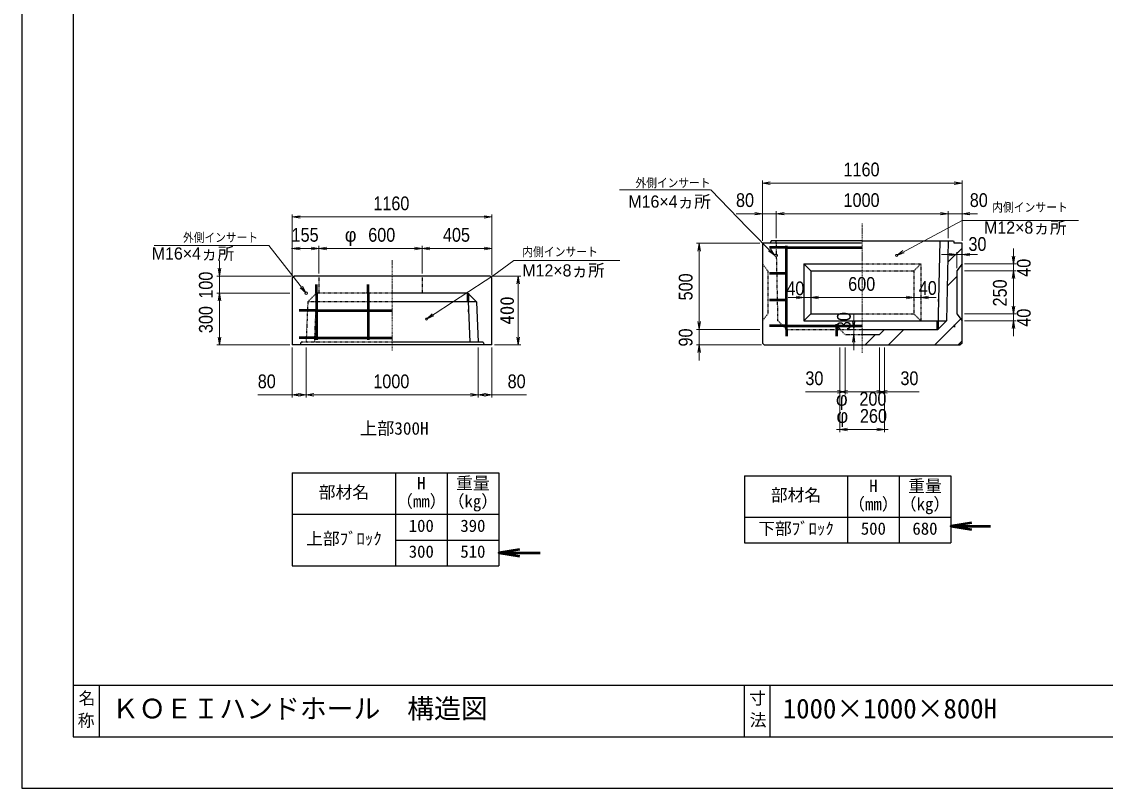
# Model space of a CAD drawing. Units: millimetres, scale not verified. Extents: x -210 to 210, y -148 to 148.
# Drawn here: x -210 to 0, y -148.5 to 0 of the extents above; entities that cross this region are included whole.
import ezdxf
from ezdxf.enums import TextEntityAlignment as Align

# ---------------------------------------------------------------- set-up
doc = ezdxf.new("R2010")
doc.units = ezdxf.units.MM
doc.linetypes.add('USER1', pattern=[12.95, 6.35, -3.175, 0.25, -3.175])
doc.linetypes.add('USER2', pattern=[4.7625, 3.175, -1.5875])
doc.layers.add('0-0', color=7, linetype='Continuous')
for name, color, linetype, lineweight in [('0-1_0', 9, 'Continuous', 25), ('0-2_dims', 2, 'Continuous', 13), ('0-3_pen1実線', 4, 'Continuous', 13), ('0-4_pen2実線', 3, 'Continuous', 13), ('0-5_pen3実線', 7, 'Continuous', 25), ('0-6_pen4実線', 6, 'Continuous', 25), ('0-7_pen1一点', 4, 'USER1', 13), ('0-8_pen2破線', 3, 'USER2', 25), ('0-9_鉄筋１', 7, 'Continuous', 50), ('0-A_鉄筋２', 7, 'Continuous', 50)]:
    doc.layers.add(name, color=color, linetype=linetype, lineweight=lineweight)
doc.styles.add('ＭＳ ゴシック', font='')
doc.styles.add('ＭＳ Ｐゴシック', font='')
doc.styles.get('ＭＳ ゴシック').set_extended_font_data('MS Gothic')
doc.styles.get('ＭＳ Ｐゴシック').set_extended_font_data('MS PGothic')

# ---------------------------------------------------------------- blocks, each defined once
blk = doc.blocks.new('部分図 1')
at = {"layer": '0-1_0'}
blk.add_lwpolyline([(0, 0), (12600, 0), (12600, 8910), (0, 8910)], close=True, dxfattribs=at)
at = {"layer": '0-2_dims'}
for p, q in [((4307, 3182), (4307, 3532.21)), ((5467, 3182), (5467, 3532.21)), ((5467, 3517.21), (4307, 3517.21)), ((4307, 3339.17), (4152.91, 3339.17)), ((4307, 3182), (4307, 3354.17)), ((4307, 3339.17), (4387, 3339.17)), ((4387, 3197), (4387, 3354.17)), ((4387, 3197), (4387, 3354.17)), ((4387, 3339.17), (4477, 3339.17)), ((4387, 3339.17), (5387, 3339.17)), ((5387, 3339.17), (5297, 3339.17)), ((5387, 3197), (5387, 3354.17)), ((5387, 3197), (5387, 3354.17)), ((5387, 3339.17), (5467, 3339.17)), ((5467, 3182), (5467, 3354.17)), ((5467, 3339.17), (5557, 3339.17)), ((1573.43, 2982), (1573.43, 3335.21)), ((2733.43, 3320.21), (1573.43, 3320.21)), ((2733.43, 2982), (2733.43, 3335.21)), ((1573.43, 2982), (1573.43, 3152.26)), ((1728.43, 2992), (1728.43, 3152.26)), ((1728.43, 2992), (1728.43, 3152.26)), ((2328.43, 2992), (2328.43, 3152.26)), ((2328.43, 2992), (2328.43, 3152.26)), ((2733.43, 2982), (2733.43, 3152.26)), ((4292, 3167), (3924, 3167)), ((3939, 2667), (3939, 3167)), ((1573.43, 3137.26), (1569.11, 3137.26)), ((1728.43, 3137.26), (1573.43, 3137.26)), ((1728.43, 3137.26), (1732.74, 3137.26)), ((1728.43, 3137.26), (2328.43, 3137.26)), ((2328.43, 3137.26), (2733.43, 3137.26)), ((5437, 3101.11), (5347, 3101.11)), ((5437, 3022), (5437, 3116.11)), ((5437, 3101.11), (5467, 3101.11)), ((5467, 3062), (5467, 3116.11)), ((5467, 3101.11), (5557, 3101.11)), ((5765.74, 3047), (5765.74, 3137)), ((1149.43, 2977), (1149.43, 3067)), ((5482, 3047), (5780.74, 3047)), ((5765.74, 3007), (5765.74, 3047)), ((1568.43, 2977), (1134.43, 2977)), ((1149.43, 2877), (1149.43, 2977)), ((5482, 3007), (5780.74, 3007)), ((5482, 3007), (5780.74, 3007)), ((5765.74, 3007), (5765.74, 2917)), ((5765.74, 3007), (5765.74, 2757)), ((1558.43, 2877), (1134.43, 2877)), ((1558.43, 2877), (1134.43, 2877)), ((1149.43, 2877), (1149.43, 2577)), ((1149.43, 2877), (1149.43, 2787)), ((4547, 2852), (4457, 2852)), ((4547, 2852), (4547, 2837)), ((4587, 2852), (4547, 2852)), ((4587, 2852), (4587, 2867)), ((4587, 2852), (4587, 2837)), ((4587, 2852), (4677, 2852)), ((4587, 2852), (5187, 2852)), ((5187, 2852), (5097, 2852)), ((5187, 2852), (5187, 2867)), ((5187, 2867), (5187, 2837)), ((5187, 2852), (5227, 2852)), ((5227, 2867), (5227, 2837)), ((5227, 2852), (5317, 2852)), ((5765.74, 2757), (5765.74, 2847)), ((3939, 2667), (3939, 2757)), ((4837, 2667), (4837, 2757)), ((5482, 2757), (5780.74, 2757)), ((5482, 2757), (5780.74, 2757)), ((5482, 2717), (5780.74, 2717)), ((5765.74, 2757), (5765.74, 2717)), ((5765.74, 2717), (5765.74, 2627)), ((4292, 2667), (3924, 2667)), ((4292, 2667), (3924, 2667)), ((3939, 2667), (3939, 2577)), ((4837, 2667), (4822, 2667)), ((4837, 2637), (4837, 2667)), ((4837, 2637), (4822, 2637)), ((4837, 2637), (4837, 2547)), ((1558.43, 2577), (1134.43, 2577)), ((1573.43, 2562), (1573.43, 2271)), ((1653.43, 2562), (1653.43, 2271)), ((1653.43, 2562), (1653.43, 2271)), ((2653.43, 2562), (2653.43, 2271)), ((2653.43, 2562), (2653.43, 2271)), ((2733.43, 2562), (2733.43, 2271)), ((4302, 2577), (3924, 2577)), ((3939, 2577), (3939, 2487)), ((4757, 2562), (4757, 2289)), ((4757, 2562), (4757, 2070)), ((4787, 2562), (4787, 2289)), ((4787, 2562), (4787, 2289)), ((4987, 2562), (4987, 2289)), ((4987, 2562), (4987, 2289)), ((5017, 2562), (5017, 2289)), ((5017, 2562), (5017, 2070)), ((1653.43, 2286), (2653.43, 2286)), ((4787, 2304), (4697, 2304)), ((4787, 2304), (4987, 2304)), ((4987, 2304), (5077, 2304)), ((4757, 2085), (4737, 2085)), ((4757, 2085), (5017, 2085)), ((5017, 2085), (5037, 2085))]:
    blk.add_line(p, q, dxfattribs=at)
at = {"layer": '0-2_dims', "lineweight": 18}
for p, q in [((4004.12, 3477.43), (3475.73, 3477.43)), ((5526.9, 3298.8), (6143.37, 3298.8)), ((1392.57, 3154.91), (771.1, 3154.91)), ((2860.85, 3067.28), (3477.32, 3067.28)), ((2738.43, 2977), (2901.43, 2977)), ((2886.43, 2977), (2886.43, 2577)), ((2748.43, 2577), (2901.43, 2577))]:
    blk.add_line(p, q, dxfattribs=at)
at = {"layer": '0-2_dims', "lineweight": 50}
for p, q in [((5401.61, 1523.5), (5632, 1523.5)), ((2773.43, 1368.4), (3014, 1368.4))]:
    blk.add_line(p, q, dxfattribs=at)
at = {"layer": '0-2_dims'}
for points in [[(4379, 3097), (4218.85, 3257.15), (4006.97, 3477.43)], [(4352, 3524.71), (4307, 3517.21), (4352, 3509.71)], [(5422, 3509.71), (5467, 3517.21), (5422, 3524.71)], [(4262, 3331.67), (4307, 3339.17), (4262, 3346.67)], [(4432, 3346.67), (4387, 3339.17), (4432, 3331.67)], [(4432, 3346.67), (4387, 3339.17), (4432, 3331.67)], [(5342, 3331.67), (5387, 3339.17), (5342, 3346.67)], [(5342, 3331.67), (5387, 3339.17), (5342, 3346.67)], [(5512, 3346.67), (5467, 3339.17), (5512, 3331.67)], [(1618.43, 3327.71), (1573.43, 3320.21), (1618.43, 3312.71)], [(2688.43, 3312.71), (2733.43, 3320.21), (2688.43, 3327.71)], [(5087, 3097), (5467, 3298.8), (5542.45, 3298.8)], [(1653.43, 2877), (1437.57, 3154.91), (1392.57, 3154.91)], [(3946.5, 3122), (3939, 3167), (3931.5, 3122)], [(1618.43, 3144.76), (1573.43, 3137.26), (1618.43, 3129.76)], [(1683.43, 3129.76), (1728.43, 3137.26), (1683.43, 3144.76)], [(1773.43, 3144.76), (1728.43, 3137.26), (1773.43, 3129.76)], [(2283.43, 3129.76), (2328.43, 3137.26), (2283.43, 3144.76)], [(2373.43, 3144.76), (2328.43, 3137.26), (2373.43, 3129.76)], [(2688.43, 3129.76), (2733.43, 3137.26), (2688.43, 3144.76)], [(4341.88, 3123.52), (4379, 3097), (4352.48, 3134.12)], [(5123.23, 3124.73), (5087, 3097), (5130.26, 3111.48)], [(5392, 3093.61), (5437, 3101.11), (5392, 3108.61)], [(5512, 3108.61), (5467, 3101.11), (5512, 3093.61)], [(5758.24, 3092), (5765.74, 3047), (5773.24, 3092)], [(2353.43, 2727), (2744.57, 2982), (2860.85, 3067.28)], [(1141.93, 3022), (1149.43, 2977), (1156.93, 3022)], [(5773.24, 2962), (5765.74, 3007), (5758.24, 2962)], [(5773.24, 2962), (5765.74, 3007), (5758.24, 2962)], [(1619.9, 2907.94), (1653.43, 2877), (1631.75, 2917.14)], [(1156.93, 2832), (1149.43, 2877), (1141.93, 2832)], [(1156.93, 2832), (1149.43, 2877), (1141.93, 2832)], [(4502, 2844.5), (4547, 2852), (4502, 2859.5)], [(4632, 2859.5), (4587, 2852), (4632, 2844.5)], [(4632, 2859.5), (4587, 2852), (4632, 2844.5)], [(5142, 2844.5), (5187, 2852), (5142, 2859.5)], [(5142, 2844.5), (5187, 2852), (5142, 2859.5)], [(5272, 2859.5), (5227, 2852), (5272, 2844.5)], [(5758.24, 2802), (5765.74, 2757), (5773.24, 2802)], [(5758.24, 2802), (5765.74, 2757), (5773.24, 2802)], [(2387.03, 2757.86), (2353.43, 2727), (2395.22, 2745.29)], [(3931.5, 2712), (3939, 2667), (3946.5, 2712)], [(3931.5, 2712), (3939, 2667), (3946.5, 2712)], [(4829.5, 2712), (4837, 2667), (4844.5, 2712)], [(5773.24, 2672), (5765.74, 2717), (5758.24, 2672)], [(1141.93, 2622), (1149.43, 2577), (1156.93, 2622)], [(4844.5, 2592), (4837, 2637), (4829.5, 2592)], [(3946.5, 2532), (3939, 2577), (3931.5, 2532)], [(1653.43, 2286), (1573.43, 2286), (1372.6, 2286)], [(1618.43, 2293.5), (1573.43, 2286), (1618.43, 2278.5)], [(1608.43, 2278.5), (1653.43, 2286), (1608.43, 2293.5)], [(1698.43, 2293.5), (1653.43, 2286), (1698.43, 2278.5)], [(2608.43, 2278.5), (2653.43, 2286), (2608.43, 2293.5)], [(2698.43, 2293.5), (2653.43, 2286), (2698.43, 2278.5)], [(2653.43, 2286), (2733.43, 2286), (2934.25, 2286)], [(2688.43, 2278.5), (2733.43, 2286), (2688.43, 2293.5)], [(4787, 2304), (4757, 2304), (4556.18, 2304)], [(4742, 2296.5), (4787, 2304), (4742, 2311.5)], [(4742, 2296.5), (4787, 2304), (4742, 2311.5)], [(4802, 2311.5), (4757, 2304), (4802, 2296.5)], [(4972, 2296.5), (5017, 2304), (4972, 2311.5)], [(5032, 2311.5), (4987, 2304), (5032, 2296.5)], [(5032, 2311.5), (4987, 2304), (5032, 2296.5)], [(4987, 2304), (5017, 2304), (5217.82, 2304)], [(4802, 2092.5), (4757, 2085), (4802, 2077.5)], [(4972, 2077.5), (5017, 2085), (4972, 2092.5)]]:
    blk.add_lwpolyline(points, dxfattribs=at)
at = {"layer": '0-2_dims', "lineweight": 18}
for points in [[(2893.93, 2932), (2886.43, 2977), (2878.93, 2932)], [(2878.93, 2622), (2886.43, 2577), (2893.93, 2622)]]:
    blk.add_lwpolyline(points, dxfattribs=at)
at = {"layer": '0-2_dims', "lineweight": 50}
for points in [[(5521.61, 1543.5), (5401.61, 1523.5), (5521.61, 1503.5)], [(2893.43, 1388.4), (2773.43, 1368.4), (2893.43, 1348.4)]]:
    blk.add_lwpolyline(points, dxfattribs=at)
at = {"layer": '0-3_pen1実線'}
for p, q in [((5384.3, 3056.57), (5467, 3139.26)), ((5381.34, 2918.9), (5437, 2974.56)), ((5308.85, 2577), (5459.22, 2727.37)), ((5039.44, 2577), (5129.44, 2667)), ((4904.74, 2577), (4964.74, 2637)), ((5443.55, 2577), (5467, 2600.45))]:
    blk.add_line(p, q, dxfattribs=at)
at = {"layer": '0-4_pen2実線'}
for centre, radius in [((4387, 3097), 8), ((5087, 3097), 6), ((1653.43, 2877), 8), ((2353.43, 2727), 6)]:
    blk.add_circle(centre, radius, dxfattribs=at)
at = {"layer": '0-5_pen3実線'}
for p, q in [((4307, 3167), (4307, 2587)), ((4887, 3167), (4307, 3167)), ((4357, 3182), (4352, 3167)), ((5338.08, 3182), (5327, 2667)), ((5387, 3182), (5377, 2717)), ((5417, 3182), (5422, 3167)), ((5467, 3167), (5422, 3167)), ((5467, 3167), (5422, 3167)), ((5467, 2587), (5467, 3167)), ((4547, 3047), (4887, 3047)), ((4547, 3047), (4587, 3007)), ((4547, 3047), (4547, 2717)), ((5467, 3047), (5437, 3007)), ((1573.43, 2967), (1583.43, 2977)), ((1573.43, 2967), (1573.43, 2577)), ((2723.43, 2977), (1583.43, 2977)), ((2733.43, 2967), (2723.43, 2977)), ((2733.43, 2577), (2733.43, 2967)), ((4587, 3007), (4887, 3007)), ((4587, 3007), (4587, 2757)), ((5437, 3007), (5437, 2757)), ((2593.43, 2877), (2153.43, 2877)), ((2593.43, 2877), (2643.43, 2827)), ((2593.43, 2877), (2604.92, 2592)), ((2643.43, 2827), (2153.43, 2827)), ((2643.43, 2827), (2653.43, 2592)), ((4587, 2757), (4547, 2717)), ((4547, 2717), (5377, 2717)), ((4587, 2757), (4887, 2757)), ((5377, 2717), (5327, 2667)), ((5437, 2757), (5467, 2717)), ((4887, 2667), (5327, 2667)), ((4887, 2667), (5327, 2667)), ((4987, 2637), (5017, 2667)), ((2683.43, 2592), (2153.43, 2592)), ((2683.43, 2592), (2688.43, 2577)), ((4307, 2587), (4317, 2577)), ((4887, 2637), (4987, 2637)), ((4887, 2637), (4987, 2637)), ((5467, 2587), (5457, 2577)), ((2733.43, 2577), (1573.43, 2577)), ((4317, 2577), (5457, 2577)), ((2173.43, 1832.38), (2173.43, 1292.38)), ((2473.43, 1832.38), (2473.43, 1292.38)), ((4801.61, 1816), (4801.61, 1426)), ((5101.61, 1816), (5101.61, 1426)), ((1573.43, 1592.38), (2773.43, 1592.38)), ((4201.61, 1576), (5401.61, 1576)), ((2173.43, 1442.38), (2773.43, 1442.38)), ((450, 600), (450, 300)), ((4350, 600), (4350, 300))]:
    blk.add_line(p, q, dxfattribs=at)
for points in [[(4887, 3182), (4357, 3182), (4352, 3167)], [(4887, 3182), (5417, 3182), (5422, 3167)]]:
    blk.add_lwpolyline(points, dxfattribs=at)
at = {"layer": '0-6_pen4実線'}
for p, q in [((1573.43, 1832.38), (2773.43, 1832.38)), ((1573.43, 1832.38), (1573.43, 1292.38)), ((2773.43, 1832.38), (2773.43, 1292.38)), ((4201.61, 1816), (5401.61, 1816)), ((4201.61, 1816), (4201.61, 1426)), ((5401.61, 1816), (5401.61, 1426)), ((4201.61, 1426), (5401.61, 1426)), ((1573.43, 1292.38), (2773.43, 1292.38)), ((300, 600), (12300, 600)), ((4200, 600), (4200, 300))]:
    blk.add_line(p, q, dxfattribs=at)
blk.add_lwpolyline([(300, 300), (12300, 300), (12300, 8610), (300, 8610)], close=True, dxfattribs=at)
at = {"layer": '0-7_pen1一点'}
for p, q in [((4887, 3282), (4887, 2531.58)), ((2153.43, 2544), (2153.43, 3070.67))]:
    blk.add_line(p, q, dxfattribs=at)
at = {"layer": '0-8_pen2破線'}
for p, q in [((4397, 2717), (4387, 3182)), ((4307, 3047), (4337, 3007)), ((4887, 3047), (5227, 3047)), ((5227, 3047), (5187, 3007)), ((5227, 3047), (5227, 2717)), ((1728.43, 2977), (1728.43, 2877)), ((2328.43, 2977), (2328.43, 2877)), ((4337, 3007), (4337, 2757)), ((4887, 3007), (5187, 3007)), ((5187, 3007), (5187, 2757)), ((5437, 3007), (5437, 2757)), ((1663.43, 2827), (1713.43, 2877)), ((1713.43, 2877), (1701.29, 2591.92)), ((2153.43, 2877), (1713.43, 2877)), ((1663.43, 2827), (1653.43, 2592)), ((2153.43, 2827), (1663.43, 2827)), ((4337, 2757), (4307, 2717)), ((4447, 2667), (4397, 2717)), ((4887, 2757), (5187, 2757)), ((5187, 2757), (5227, 2717)), ((4447, 2667), (4887, 2667)), ((4787, 2637), (4757, 2667)), ((1623.43, 2592), (1618.43, 2577)), ((2153.43, 2592), (1623.43, 2592)), ((4787, 2637), (4887, 2637))]:
    blk.add_line(p, q, dxfattribs=at)
at = {"layer": '0-9_鉄筋１'}
for p, q in [((4447, 2667), (4447, 3152)), ((4447, 3142), (4887, 3142)), ((1713.43, 2877), (1713.43, 2607)), ((2013.43, 2877), (2013.43, 2607)), ((2593.43, 2877), (2593.43, 2827)), ((1713.43, 2777), (2153.43, 2777)), ((5327, 2667), (5327, 2717)), ((4447, 2687), (4887, 2687)), ((4737, 2697), (4737, 2667)), ((1713.43, 2617), (2153.43, 2617))]:
    blk.add_line(p, q, dxfattribs=at)
at = {"layer": '0-A_鉄筋２'}
for p, q in [((4447, 3142), (4347, 3142)), ((4447, 2992), (4347, 2992)), ((1713.43, 2877), (1713.43, 2927)), ((2013.43, 2877), (2013.43, 2927)), ((4447, 2837), (4347, 2837)), ((5327, 2837), (5330.66, 2837)), ((1713.43, 2777), (1613.43, 2777)), ((2593.43, 2777), (2597.46, 2777)), ((4447, 2687), (4347, 2687)), ((4447, 2667), (4447, 2627)), ((4737, 2667), (4737, 2627)), ((5327, 2687), (5327.43, 2687)), ((5418.85, 2687), (5427, 2687)), ((1713.43, 2617), (1613.43, 2617))]:
    blk.add_line(p, q, dxfattribs=at)
at = {"layer": '0-2_dims', "color": 7, "style": 'ＭＳ Ｐゴシック', "width": 0.9}
for s, height, p in [('1160', 79.98, (4777.91, 3532.21)), ('外側インサート', 50.68, (3568.8, 3477.43)), ('1160', 79.98, (2044.33, 3335.21)), ('80', 79.98, (4152.91, 3354.17)), ('1000', 79.98, (4777.91, 3354.17)), ('80', 79.98, (5512, 3354.17)), ('内側インサート', 51.2, (5641.74, 3335.21)), ('外側インサート', 50.68, (938.28, 3160.19)), ('155', 79.98, (1569.11, 3152.26)), ('600', 79.98, (2014.79, 3152.26)), ('405', 79.98, (2449.11, 3152.26)), ('内側インサート', 51.2, (2910.14, 3076.46)), ('30', 79.98, (5504.24, 3099.07)), ('600', 79.98, (4805.18, 2867)), ('40', 79.98, (4445.45, 2841.45)), ('40', 79.98, (5215.45, 2843.45)), ('80', 79.98, (1372.6, 2301)), ('1000', 79.98, (2044.33, 2301)), ('80', 79.98, (2825.16, 2301)), ('30', 79.98, (4556.18, 2319)), ('30', 79.98, (5108.73, 2319)), ('200', 79.98, (4870.36, 2199.45)), ('260', 79.98, (4873.36, 2100))]:
    blk.add_text(s, height=height, dxfattribs=at).set_placement(p, align=Align.BOTTOM_LEFT)
at = {"layer": '0-2_dims', "color": 7, "style": 'ＭＳ Ｐゴシック'}
for s, height, p in [('M16×4ヵ所', 70.81, (3527.03, 3353)), ('M12×8ヵ所', 70.81, (5595.17, 3202.21)), ('φ', 79.98, (1878.43, 3152.26)), ('M16×4ヵ所', 70.81, (756.48, 3051.47)), ('M12×8ヵ所', 70.81, (2910.57, 2953)), ('φ', 79.98, (4734, 2199.45)), ('φ', 79.98, (4737, 2100))]:
    blk.add_text(s, height=height, dxfattribs=at).set_placement(p, align=Align.BOTTOM_LEFT)
at = {"layer": '0-2_dims', "color": 7, "style": 'ＭＳ Ｐゴシック', "width": 0.9}
for s, p in [('40', (5889.83, 2972.45)), ('100', (1134.43, 2845.18)), ('500', (3924, 2835.18)), ('250', (5750.74, 2800.18)), ('300', (1134.43, 2645.18)), ('40', (5889.83, 2682.45)), ('30', (4843.93, 2662.45)), ('90', (3924, 2567.45))]:
    blk.add_text(s, height=79.98, rotation=90, dxfattribs=at).set_placement(p, align=Align.BOTTOM_LEFT)
at = {"layer": '0-2_dims', "color": 7, "style": 'ＭＳ ゴシック'}
blk.add_text('400', height=80.65, rotation=90, dxfattribs=at).set_placement((2885.93, 2694.5), align=Align.BOTTOM_LEFT)
at = {"layer": '0-5_pen3実線', "style": 'ＭＳ ゴシック'}
for s, height, p in [('上部300H', 73.31, (1966.43, 2033)), ('部材名', 71.47, (1727.2, 1663.64)), ('H', 71.47, (2299.05, 1716.13)), ('重量', 71.47, (2525.95, 1716.14)), ('H', 71.47, (4927.24, 1699.75)), ('重量', 71.47, (5154.13, 1699.76)), ('（mm）', 71.49, (2177.16, 1611.12)), ('（kg）', 71.49, (2477.16, 1611.12)), ('部材名', 71.47, (4355.39, 1647.26)), ('（mm）', 71.49, (4805.35, 1594.74)), ('（kg）', 71.49, (5105.35, 1594.74)), ('100', 71.47, (2250.31, 1468.64)), ('390', 71.44, (2550.34, 1468.66)), ('下部ﾌﾞﾛｯｸ', 71.48, (4282.25, 1452.25)), ('500', 71.47, (4878.5, 1452.26)), ('680', 71.48, (5178.49, 1452.25)), ('上部ﾌﾞﾛｯｸ', 71.48, (1654.07, 1393.63)), ('300', 71.47, (2250.32, 1318.64)), ('510', 71.44, (2550.34, 1318.66)), ('名', 71.47, (330.86, 466.05)), ('寸', 71.38, (4229.1, 466.63)), ('ＫＯＥＩハンドホール\u3000構造図', 114.4, (525, 372)), ('1000×1000×800H', 114.4, (4425, 372.01)), ('法', 71.44, (4232.55, 339.37)), ('称', 71.43, (325.72, 337.31))]:
    blk.add_text(s, height=height, dxfattribs=at).set_placement(p, align=Align.BOTTOM_LEFT)

msp = doc.modelspace()

# ---------------------------------------------------------------- block references
at = {"layer": '0-0', "xscale": 0.0333333, "yscale": 0.0333333}
msp.add_blockref('部分図 1', (-210, -148.5), dxfattribs=at)

doc.saveas('drawing.dxf')
